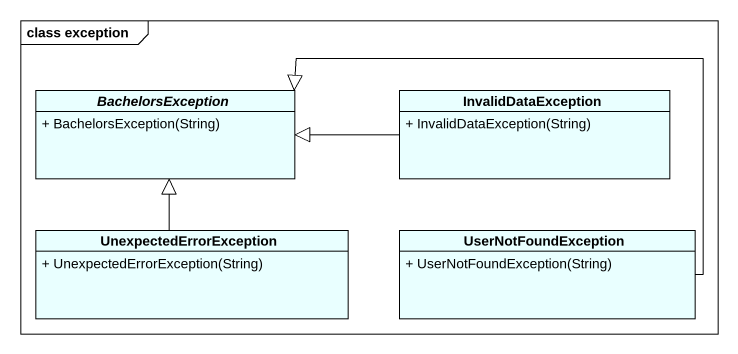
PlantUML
@startuml
mainframe class exception
hide circle
hide empty members
skinparam classAttributeIconSize 0
abstract class BachelorsException #E9FFFF {
  + BachelorsException(String)
}
class InvalidDataException #E9FFFF {
  + InvalidDataException(String)
}
class UnexpectedErrorException #E9FFFF {
  + UnexpectedErrorException(String)
}
class UserNotFoundException #E9FFFF {
  + UserNotFoundException(String)
}
InvalidDataException -left-|> BachelorsException
UnexpectedErrorException -up-|> BachelorsException
UserNotFoundException -left-|> BachelorsException
@enduml
